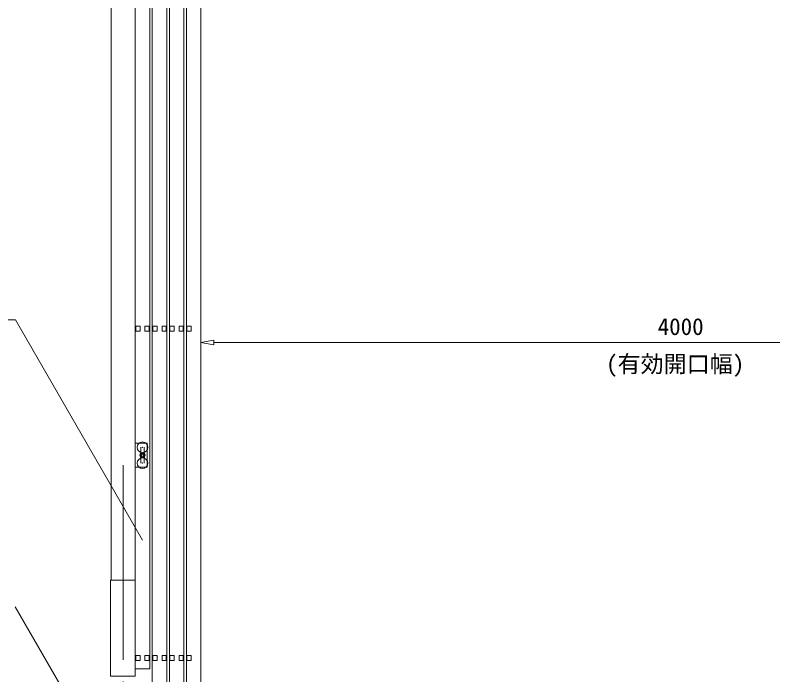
# Model space of a CAD drawing. Units: millimetres, scale not verified. Extents: x -10062 to 10062, y -16938 to 16938.
# Drawn here: x -6113 to -2956, y -13670 to -10922 of the extents above; entities that cross this region are included whole.
import ezdxf
from ezdxf.enums import TextEntityAlignment as Align

# ---------------------------------------------------------------- set-up
doc = ezdxf.new("R2010")
doc.units = ezdxf.units.MM
doc.header["$LTSCALE"] = 90
doc.header["$PDMODE"] = 32
doc.header["$PDSIZE"] = 45
doc.linetypes.add('CHAIN2', pattern=[12, 9, -1, 1, -1])
for name, color, linetype, lineweight in [('0-C_寸法', 134, 'Continuous', 18), ('0-D_側固定棒', 134, 'Continuous', 18), ('1-1_中央走行棒', 134, 'Continuous', 18), ('1-3_中央走行棒左', 134, 'Continuous', 18), ('1-6_通芯', 134, 'CHAIN2', 18), ('1-A_標準柱', 134, 'Continuous', 18), ('1-B_文字', 134, 'Continuous', 18)]:
    doc.layers.add(name, color=color, linetype=linetype, lineweight=lineweight)
doc.styles.add('ＭＳ ゴシック', font='')
doc.styles.get('ＭＳ ゴシック').set_extended_font_data('MS Gothic')

msp = doc.modelspace()

# ---------------------------------------------------------------- linework, layer by layer
at = {"layer": '0-C_寸法'}
for p, q in [((-5339.5, -11845.3), (-5339.5, -12286.9)), ((-5284.5, -12276.73), (-5339.5, -12285.9)), ((-5284.5, -12276.73), (-5284.5, -12295.07)), ((-5339.5, -12285.9), (-5284.5, -12295.07)), ((-5284.5, -12285.9), (-1394.5, -12285.9))]:
    msp.add_line(p, q, dxfattribs=at)
at = {"layer": '0-D_側固定棒'}
for points in [[(-5552.5, -13589.94), (-5552.5, -9974.94), (-5612.5, -9974.94), (-5612.5, -13644.94), (-5552.5, -13644.94)], [(-5610.15, -12238.44), (-5592.85, -12238.44), (-5592.85, -12218.44), (-5610.15, -12218.44)], [(-5572.15, -12238.44), (-5554.85, -12238.44), (-5554.85, -12218.44), (-5572.15, -12218.44)], [(-5587.41, -12746.44), (-5592.31, -12754.94), (-5587.41, -12763.44), (-5577.6, -12763.44), (-5572.68, -12754.94), (-5577.6, -12746.44)], [(-5610.15, -13609.94), (-5592.85, -13609.94), (-5592.85, -13589.94), (-5610.15, -13589.94)], [(-5572.15, -13609.94), (-5554.85, -13609.94), (-5554.85, -13589.94), (-5572.15, -13589.94)]]:
    msp.add_lwpolyline(points, close=True, dxfattribs=at)
for radius in [11, 8.5, 4.76, 4.22]:
    msp.add_circle((-5582.5, -12754.94), radius, dxfattribs=at)
for start, end in [(132.757, 167.243), (72.757, 107.243), (12.757, 47.243), (192.757, 227.243), (252.757, 287.243), (312.757, 347.243)]:
    msp.add_arc((-5582.5, -12754.94), 8.9, start, end, dxfattribs=at)
at = {"layer": '1-1_中央走行棒'}
for points in [[(-5470.5, -9533.5), (-5470.5, -13714.94), (-5410.5, -13714.94), (-5410.5, -9494.94), (-5415.5, -9494.94)], [(-5541.5, -9799.49), (-5541.5, -13714.94), (-5481.5, -13714.94), (-5481.5, -9544.5)]]:
    msp.add_lwpolyline(points, dxfattribs=at)
for points in [[(-5539.15, -12238.44), (-5521.85, -12238.44), (-5521.85, -12218.44), (-5539.15, -12218.44)], [(-5501.15, -12238.44), (-5483.85, -12238.44), (-5483.85, -12218.44), (-5501.15, -12218.44)], [(-5468.15, -12238.44), (-5450.85, -12238.44), (-5450.85, -12218.44), (-5468.15, -12218.44)], [(-5430.15, -12238.44), (-5412.85, -12238.44), (-5412.85, -12218.44), (-5430.15, -12218.44)], [(-5539.15, -13609.94), (-5521.85, -13609.94), (-5521.85, -13589.94), (-5539.15, -13589.94)], [(-5501.15, -13609.94), (-5483.85, -13609.94), (-5483.85, -13589.94), (-5501.15, -13589.94)], [(-5468.15, -13609.94), (-5450.85, -13609.94), (-5450.85, -13589.94), (-5468.15, -13589.94)], [(-5430.15, -13609.94), (-5412.85, -13609.94), (-5412.85, -13589.94), (-5430.15, -13589.94)]]:
    msp.add_lwpolyline(points, close=True, dxfattribs=at)
at = {"layer": '1-3_中央走行棒左'}
msp.add_lwpolyline([(-5394.5, -9494.94), (-5399.5, -9494.94), (-5399.5, -13714.94), (-5339.5, -13714.94), (-5339.5, -9494.94), (-5344.5, -9494.94)], dxfattribs=at)
for points in [[(-5379.85, -12238.44), (-5397.15, -12238.44), (-5397.15, -12218.44), (-5379.85, -12218.44)], [(-5379.85, -13609.94), (-5397.15, -13609.94), (-5397.15, -13589.94), (-5379.85, -13589.94)]]:
    msp.add_lwpolyline(points, close=True, dxfattribs=at)
at = {"layer": '1-6_通芯'}
msp.add_line((-5662.5, -14687.5), (-5662.5, -12775.5), dxfattribs=at)
at = {"layer": '1-A_標準柱'}
for p, q in [((-5712.5, -13275.5), (-5712.5, -9825.5)), ((-5612.5, -13275.5), (-5612.5, -9825.5)), ((-5590, -12746.89), (-5590, -12722.5)), ((-5575, -12722.5), (-5575, -12746.89)), ((-5590, -12788.5), (-5590, -12762.99)), ((-5575, -12762.99), (-5575, -12788.5))]:
    msp.add_line(p, q, dxfattribs=at)
for points in [[(-5612.5, -12705.5), (-5562.5, -12705.5), (-5562.5, -12805.5), (-5612.5, -12805.5)], [(-5715.7, -13275.5), (-5612.5, -13275.5), (-5612.5, -13675.5), (-5715.7, -13675.5)]]:
    msp.add_lwpolyline(points, close=True, dxfattribs=at)
for p in [(-5582.5, -12722.5), (-5582.5, -12788.5)]:
    msp.add_point(p, dxfattribs=at)
at = {"layer": '1-B_文字'}
msp.add_line((-6540.91, -12191.54), (-6112.64, -12191.54), dxfattribs=at)
for points in [[(-5582.14, -13109.53), (-6112.14, -12191.54), (-6112.5, -12191.54)], [(-5885.03, -13781.5), (-6112.5, -13387.5), (-6112.86, -13387.5)]]:
    msp.add_lwpolyline(points, dxfattribs=at)

# ---------------------------------------------------------------- texts
at = {"layer": '0-C_寸法', "style": 'ＭＳ ゴシック'}
for s, p in [('4000', (-3435.5, -12276)), ('(有効開口幅)', (-3650.5, -12431.5))]:
    msp.add_text(s, height=70.38, dxfattribs=at).set_placement(p, align=Align.BOTTOM_LEFT)

doc.saveas('drawing.dxf')
